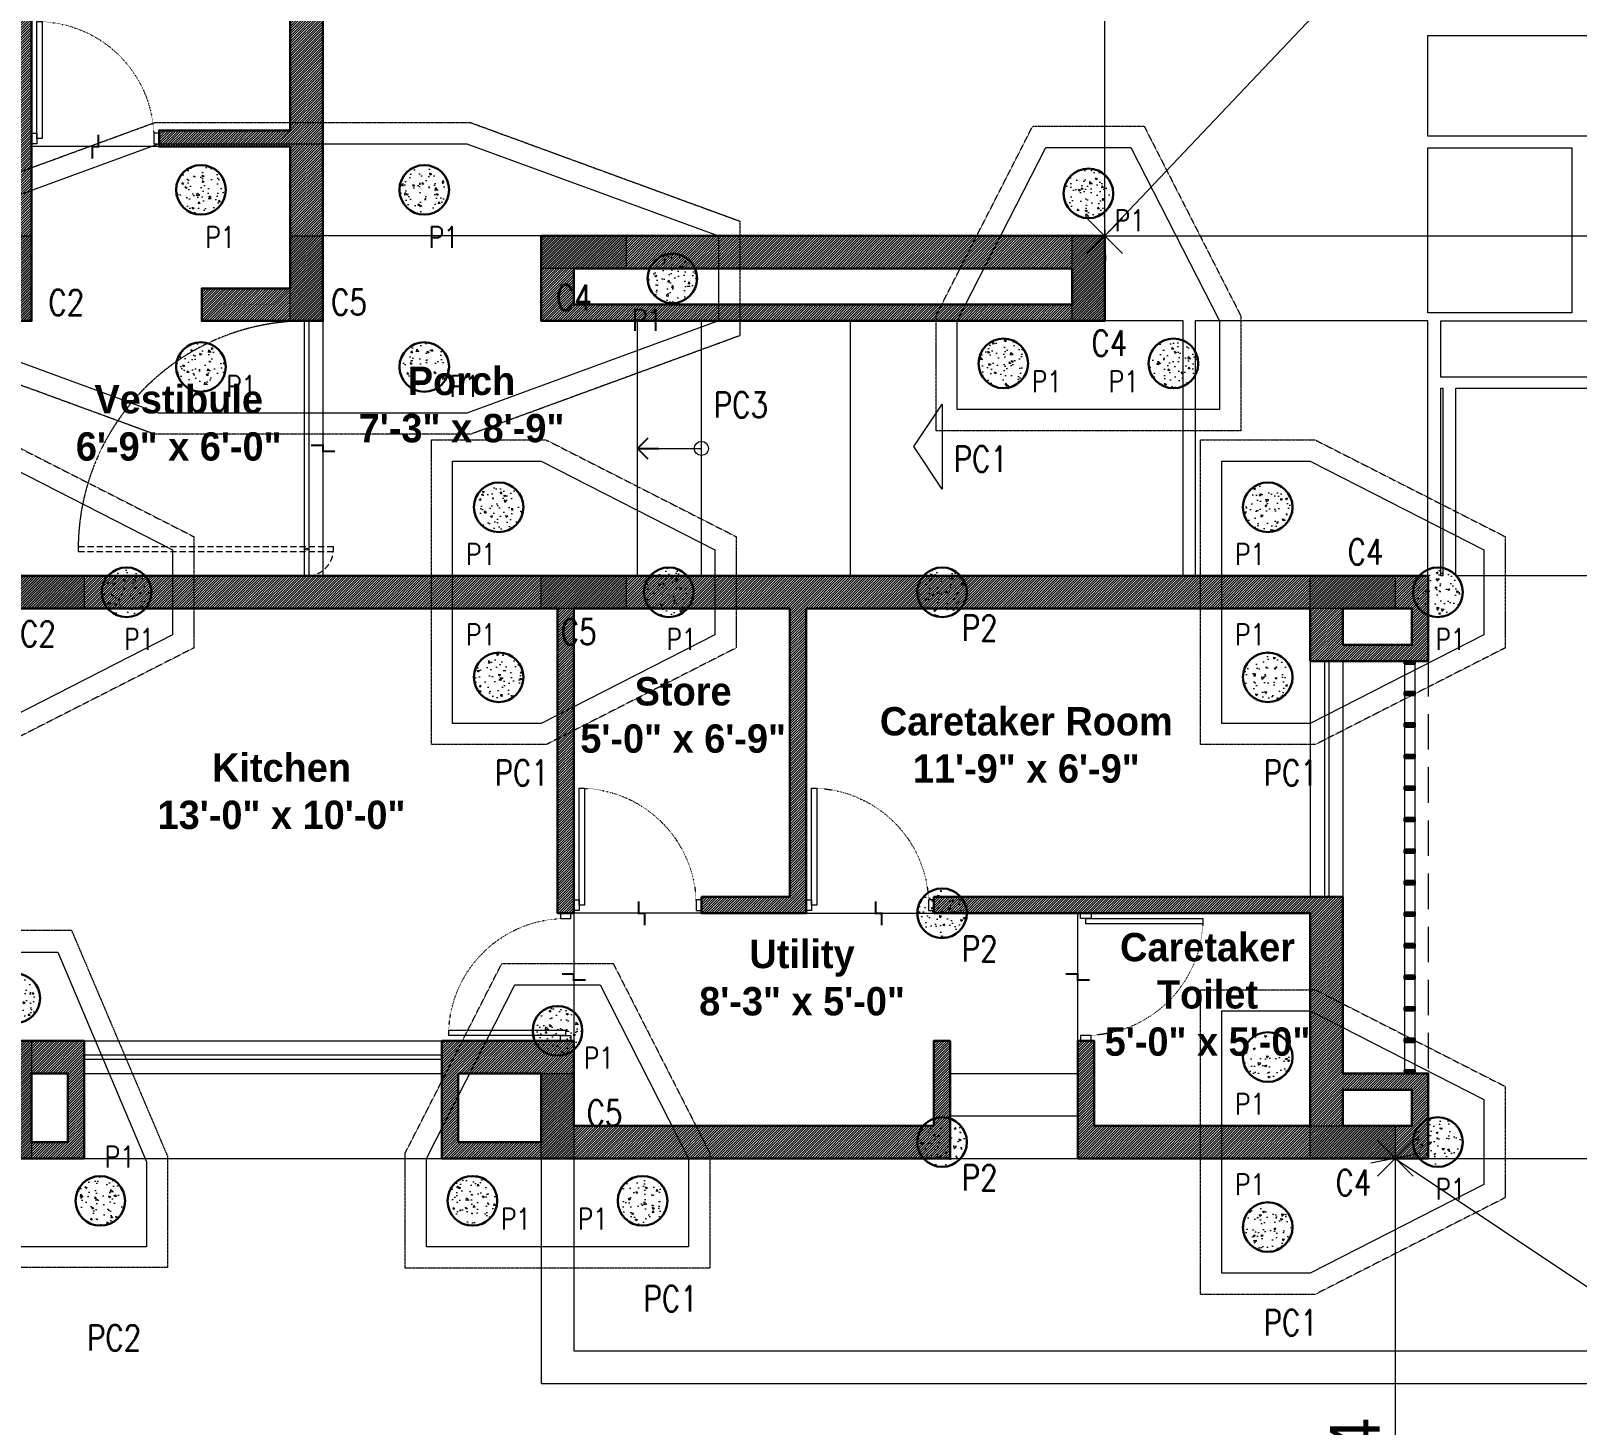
# Model space of a CAD drawing. Header units: metres. Extents: x 5205117 to 5948571, y 646915 to 1143748.
# Drawn here: x 5728638 to 5739545, y 991915 to 1001754 of the extents above; entities that cross this region are included whole.
import ezdxf

# ---------------------------------------------------------------- set-up
doc = ezdxf.new("R2010")
doc.units = ezdxf.units.M
doc.header["$MEASUREMENT"] = 0
doc.header["$PDMODE"] = 35
doc.header["$PDSIZE"] = 10
for name, pattern in [('DASHED', [0.75, 0.5, -0.25]), ('DOT', [0.25, 0, -0.25]), ('DOT2', [0.125, 0, -0.125]), ('HIDDEN', [0.375, 0.25, -0.125])]:
    doc.linetypes.add(name, pattern=pattern)
doc.layers.get('0').update_dxf_attribs({"color": 1, "linetype": 'DASHED', "lineweight": 30})
for name, color, linetype, lineweight in [('A -Text-1', 245, 'Continuous', 0), ('A-Door', 3, 'Continuous', 15), ('A-Dotted', 43, 'DASHED', 5), ('A-Elevation 1', 4, 'Continuous', 13), ('A-Elevation 2', 163, 'Continuous', 9), ('A-Floor drop', 7, 'Continuous', 5), ('A-Leaders', 175, 'Continuous', 5), ('A-R.C.C.', 190, 'Continuous', 30), ('A-Window', 3, 'Continuous', 15), ('DIM', 7, 'Continuous', 0), ('landscape lines', 7, 'Continuous', 0), ('road ht', 8, 'Continuous', 5), ('S - Footing', 65, 'Continuous', 9), ('S-C-0-UP TO F.F', 6, 'Continuous', 20), ('S-FOUND-EXCAVATION', 253, 'HIDDEN', 0), ('S-FOUND-FOOTING', 7, 'Continuous', 15), ('S-PILE', 96, 'Continuous', 30), ('S-TEXT COL.', 1, 'Continuous', 0), ('S-TEXT PILE', 7, 'Continuous', 0), ('WALL', 7, 'Continuous', 30), ('WALL HATCH', 252, 'Continuous', 0)]:
    doc.layers.add(name, color=color, linetype=linetype, lineweight=lineweight)
doc.layers.add('A-GF', color=8, linetype='Continuous', lineweight=0, transparency=0.5)
doc.styles.add('CENTURY GOTHIC', font='GOTHIC.TTF')
doc.styles.add('SETU 1', font='romans.shx', dxfattribs={"width": 0.8})
doc.styles.get("Standard").update_dxf_attribs({"font": 'GOTHIC.TTF'})
doc.dimstyles.get("Standard").update_dxf_attribs({"dimtxt": 2, "dimasz": 1, "dimexe": 0, "dimexo": 0, "dimgap": 0.1, "dimtad": 1, "dimdsep": 46, "dimtxsty": 'Standard', "dimblk": 'OBLIQUE', "dimcen": 0.1, "dimclrd": 256, "dimclre": 256, "dimclrt": 256, "dimadec": 0, "dimazin": 0, "dimtfac": 1, "dimtofl": 0, "dimtmove": 1, "dimatfit": 2, "dimldrblk": 'OPEN90', "dimfxl": 1, "dimtolj": 1, "dimtzin": 0, "dimlwd": -1, "dimlwe": -1, "dimarcsym": 0})

# ---------------------------------------------------------------- blocks, each defined once
blk = doc.blocks.new('_Oblique')
at = {"color": 0, "linetype": 'ByBlock', "lineweight": -2}
blk.add_line((-0.5, -0.5), (0.5, 0.5), dxfattribs=at)
blk = doc.blocks.new('_Open90')
at = {"color": 0, "linetype": 'ByBlock', "lineweight": -2}
for p, q in [((-0.5, 0.5), (0, 0)), ((0, 0), (-1, 0)), ((0, 0), (-0.5, -0.5))]:
    blk.add_line(p, q, dxfattribs=at)
blk = doc.blocks.new('d 1200')
at = {"layer": 'A-GF', "ltscale": 10}
for points in [[(-50, -5.820766091346741e-11), (-50, 1099.999999999942), (-100, 1099.999999999942), (-100, -5.820766091346741e-11)], [(-1200, -50), (-1200, 49.99999999994179), (-1150, 49.99999999994179), (-1150, -50)], [(0, -50), (0, 49.99999999994179), (-50, 49.99999999994179), (-50, -50)]]:
    blk.add_lwpolyline(points, close=True, dxfattribs=at)
at = {"layer": 'A-GF', "linetype": 'DOT', "ltscale": 2}
blk.add_arc((-50, -5.820766091346741e-11), 1100, 90, 180, dxfattribs=at)
blk = doc.blocks.new('main door')
at = {"layer": 'A-GF', "linetype": 'DASHED', "ltscale": 100}
blk.add_lwpolyline([(20, -1857.999999999767), (20, 218), (-20, 218), (-20, -1857.999999999767)], close=True, dxfattribs=at)
at = {"layer": 'A-GF', "ltscale": 100}
blk.add_lwpolyline([(-1857.999999999767, -20), (218, -20), (218, 20), (-1857.999999999767, 20)], close=True, dxfattribs=at)
blk.add_circle((0, 0), 9, dxfattribs=at)
at = {"layer": 'A-GF', "linetype": 'DASHED', "ltscale": 100}
blk.add_arc((0, 0), 218.5154456783318, 3.936166112277916, 86.06383388961461, dxfattribs=at)
at = {"layer": 'A-GF', "linetype": 'DASHED'}
blk.add_arc((0, 2.91038304567337e-11), 1858.107639508308, 180.6167230009314, 269.3832769974191, dxfattribs=at)
blk = doc.blocks.new('A$C583B0B11')
at = {"layer": 'A-Elevation 1', "ltscale": 5}
for p, q in [((-135, 0), (135, 0)), ((-135, -100), (135, -100))]:
    blk.add_line(p, q, dxfattribs=at)
at = {"layer": 'A-R.C.C.', "ltscale": 5, "flags": 128}
for points in [[(-135, 0), (-150, 0), (-150, -100), (-135, -100)], [(135, -100), (150, -100), (150, 0), (135, 0)]]:
    blk.add_lwpolyline(points, close=True, dxfattribs=at)
blk = doc.blocks.new('A$C41A408E0')
at = {"layer": 'A-R.C.C.', "ltscale": 5, "xscale": -1, "rotation": 90}
for p in [(12.50000000093132, -177.0000000001164), (12.50000000093132, -480.0000000001164), (12.50000000093132, -783.0000000001164), (12.50000000093132, -1086.000000000116), (12.50000000093132, -1389.000000000116), (12.50000000093132, -1692.000000000116), (12.50000000093132, -1995.000000000116), (12.50000000093132, -2298.000000000116), (12.50000000093132, -2601.000000000116), (12.50000000093132, -2904.000000000116), (12.50000000093132, -3207.000000000116), (12.50000000093132, -3510.000000000116), (12.50000000093132, -3813.000000000116)]:
    blk.add_blockref('A$C583B0B11', p, dxfattribs=at)
blk = doc.blocks.new('drop')
at = {"layer": 'A-Floor drop', "ltscale": 3, "const_width": 0.01875}
blk.add_lwpolyline([(-0.1124999999983629, 0.02812499999959073), (0, 0.02812499999959073), (0, -0.02812499999959073), (0.1125000000010914, -0.02812499999959073)], dxfattribs=at)
blk = doc.blocks.new('*D88')
at = {"layer": 'Defpoints', "color": 0, "ltscale": 5, "transparency": 16777216}
for p in [(5738262.87171417, 993797.2710788203), (5745291.798770871, 989093.0605647401), (5745291.798770871, 989093.0605647401)]:
    blk.add_point(p, dxfattribs=at)
at = {"layer": 'road ht', "color": 1, "ltscale": 5, "transparency": 16777216}
blk.add_line((5738262.87171417, 993797.2710788203), (5745291.798770871, 989093.0605647401), dxfattribs=at)
at = {"layer": 'road ht', "color": 1, "ltscale": 5, "transparency": 16777216, "xscale": 250, "yscale": 250, "zscale": 250}
for p, rotation in [((5738262.87171417, 993797.2710788203), 146.2070142480957), ((5745291.798770871, 989093.0605647401), 326.2070142480958)]:
    blk.add_blockref('_Oblique', p, dxfattribs=dict(at, rotation=rotation))
at = {"layer": 'road ht', "color": 1, "ltscale": 5, "transparency": 16777216, "insert": (5741935.185032036, 991681.02147771), "char_height": 350, "attachment_point": 5, "rotation": 326.20701424809573}
blk.add_mtext('\\A1;8458', dxfattribs=at)
blk = doc.blocks.new('*D107')
at = {"layer": 'Defpoints', "color": 0, "ltscale": 5, "transparency": 16777216}
for p in [(5738262.87171417, 993912.2710788202), (5745522.39486366, 993912.2710788202), (5745522.39486366, 993797.2710788202)]:
    blk.add_point(p, dxfattribs=at)
at = {"layer": 'road ht', "linetype": 'DOT2', "ltscale": 5, "transparency": 16777216}
for p, q in [((5738262.87171417, 993912.2710788202), (5738262.87171417, 993797.2710788202)), ((5745522.39486366, 993912.2710788202), (5745522.39486366, 993797.2710788202))]:
    blk.add_line(p, q, dxfattribs=at)
at = {"layer": 'road ht', "color": 1, "ltscale": 5, "transparency": 16777216}
blk.add_line((5738262.87171417, 993797.2710788202), (5745522.39486366, 993797.2710788202), dxfattribs=at)
at = {"layer": 'road ht', "color": 1, "ltscale": 5, "transparency": 16777216, "xscale": 250, "yscale": 250, "zscale": 250, "rotation": 180}
blk.add_blockref('_Oblique', (5738262.87171417, 993797.2710788202), dxfattribs=at)
at = {"layer": 'road ht', "color": 1, "ltscale": 5, "transparency": 16777216, "xscale": 250, "yscale": 250, "zscale": 250}
blk.add_blockref('_Oblique', (5745522.39486366, 993797.2710788202), dxfattribs=at)
at = {"layer": 'road ht', "color": 1, "ltscale": 5, "transparency": 16777216, "insert": (5741892.633288915, 994081.0746138304), "char_height": 350, "attachment_point": 5}
blk.add_mtext('\\A1;7260', dxfattribs=at)
blk = doc.blocks.new('*D106')
at = {"layer": 'Defpoints', "color": 0, "ltscale": 5, "transparency": 16777216}
for p in [(5737962.871714172, 993797.2710788207), (5737962.871714172, 989093.0605647408), (5738262.871714176, 989093.0605647408)]:
    blk.add_point(p, dxfattribs=at)
at = {"layer": 'road ht', "linetype": 'DOT2', "ltscale": 5, "transparency": 16777216}
for p, q in [((5737962.871714172, 993797.2710788207), (5738262.871714176, 993797.2710788207)), ((5737962.871714172, 989093.0605647408), (5738262.871714176, 989093.0605647408))]:
    blk.add_line(p, q, dxfattribs=at)
at = {"layer": 'road ht', "color": 1, "ltscale": 5, "transparency": 16777216}
blk.add_line((5738262.871714176, 993797.2710788207), (5738262.871714176, 989093.0605647408), dxfattribs=at)
at = {"layer": 'road ht', "color": 1, "ltscale": 5, "transparency": 16777216, "xscale": 250, "yscale": 250, "zscale": 250}
for p, rotation in [((5738262.871714176, 993797.2710788207), 90), ((5738262.871714176, 989093.0605647408), 270)]:
    blk.add_blockref('_Oblique', p, dxfattribs=dict(at, rotation=rotation))
at = {"layer": 'road ht', "color": 1, "ltscale": 5, "transparency": 16777216, "insert": (5737979.068179165, 991445.1658217789), "char_height": 350, "attachment_point": 5, "rotation": 90}
blk.add_mtext('\\A1;4704', dxfattribs=at)
blk = doc.blocks.new('*D105')
at = {"layer": 'Defpoints', "color": 0, "ltscale": 5, "transparency": 16777216}
for p in [(5736212.871714171, 1009893.280681591), (5736212.871714177, 1009893.280681591), (5736212.871714172, 1000307.271078821)]:
    blk.add_point(p, dxfattribs=at)
at = {"layer": 'road ht', "linetype": 'DOT2', "ltscale": 5, "transparency": 16777216}
for p, q in [((5736212.871714171, 1009893.280681591), (5736212.871714177, 1009893.280681591)), ((5736212.871714172, 1000307.271078821), (5736212.871714177, 1000307.271078821))]:
    blk.add_line(p, q, dxfattribs=at)
at = {"layer": 'road ht', "color": 1, "ltscale": 5, "transparency": 16777216}
blk.add_line((5736212.871714177, 1000307.271078821), (5736212.871714177, 1009893.280681591), dxfattribs=at)
at = {"layer": 'road ht', "color": 1, "ltscale": 5, "transparency": 16777216, "xscale": 250, "yscale": 250, "zscale": 250}
for p, rotation in [((5736212.871714177, 1009893.280681591), 90), ((5736212.871714177, 1000307.271078821), 270)]:
    blk.add_blockref('_Oblique', p, dxfattribs=dict(at, rotation=rotation))
at = {"layer": 'road ht', "color": 1, "ltscale": 5, "transparency": 16777216, "insert": (5735929.068179161, 1002974.644628936), "char_height": 350, "attachment_point": 5, "rotation": 90}
blk.add_mtext('\\A1;9586', dxfattribs=at)
blk = doc.blocks.new('*D104')
at = {"layer": 'Defpoints', "color": 0, "ltscale": 5, "transparency": 16777216}
for p in [(5745522.472272148, 1000307.27107882), (5736212.87171417, 1000007.27107882), (5745522.472272148, 1000007.27107882)]:
    blk.add_point(p, dxfattribs=at)
at = {"layer": 'road ht', "linetype": 'DOT2', "ltscale": 5, "transparency": 16777216}
for p, q in [((5736212.87171417, 1000007.27107882), (5736212.87171417, 1000307.27107882)), ((5745522.472272148, 1000007.27107882), (5745522.472272148, 1000307.27107882))]:
    blk.add_line(p, q, dxfattribs=at)
at = {"layer": 'road ht', "color": 1, "ltscale": 5, "transparency": 16777216}
blk.add_line((5736212.87171417, 1000307.27107882), (5745522.472272148, 1000307.27107882), dxfattribs=at)
at = {"layer": 'road ht', "color": 1, "ltscale": 5, "transparency": 16777216, "xscale": 250, "yscale": 250, "zscale": 250, "rotation": 180}
blk.add_blockref('_Oblique', (5736212.87171417, 1000307.27107882), dxfattribs=at)
at = {"layer": 'road ht', "color": 1, "ltscale": 5, "transparency": 16777216, "xscale": 250, "yscale": 250, "zscale": 250}
blk.add_blockref('_Oblique', (5745522.472272148, 1000307.27107882), dxfattribs=at)
at = {"layer": 'road ht', "color": 1, "ltscale": 5, "transparency": 16777216, "insert": (5740867.671993159, 1000591.07461383), "char_height": 350, "attachment_point": 5}
blk.add_mtext('\\A1;9310', dxfattribs=at)
blk = doc.blocks.new('*D89')
at = {"layer": 'Defpoints', "color": 0, "ltscale": 5, "transparency": 16777216}
for p in [(5745292.489046395, 1009892.949343469), (5736212.871714171, 1000307.271078823), (5736212.871714171, 1000307.271078823)]:
    blk.add_point(p, dxfattribs=at)
at = {"layer": 'road ht', "color": 1, "ltscale": 5, "transparency": 16777216}
blk.add_line((5745292.489046395, 1009892.949343468), (5736212.871714171, 1000307.271078823), dxfattribs=at)
at = {"layer": 'road ht', "linetype": 'DOT2', "ltscale": 5, "transparency": 16777216}
for p, q in [((5745292.489046395, 1009892.949343469), (5745292.489046395, 1009892.949343468)), ((5736212.871714171, 1000307.271078823), (5736212.871714171, 1000307.271078823))]:
    blk.add_line(p, q, dxfattribs=at)
at = {"layer": 'road ht', "color": 1, "ltscale": 5, "transparency": 16777216, "xscale": 250, "yscale": 250, "zscale": 250}
for p, rotation in [((5745292.489046395, 1009892.949343468), 46.55304554264359), ((5736212.871714171, 1000307.271078823), 226.5530455426436)]:
    blk.add_blockref('_Oblique', p, dxfattribs=dict(at, rotation=rotation))
at = {"layer": 'road ht', "color": 1, "ltscale": 5, "transparency": 16777216, "insert": (5741269.829319028, 1006058.77838868), "char_height": 350, "attachment_point": 5, "rotation": 46.5530455426436}
blk.add_mtext('\\A1;13203', dxfattribs=at)
blk = doc.blocks.new('P2')
at = {"layer": 'S-PILE', "lineweight": 0}
h = blk.add_hatch(dxfattribs=at)
h.set_pattern_fill('AR-CONC', color=256, scale=20)
h.set_pattern_definition([(49.99999999999999, (0, 0), (143.4520365201507, -12.55042699651902), [15, -165]), (355, (0, 0), (-27.7502667226, 150.4384267400024), [12, -132]), (100.45144446, (11.9543362, -1.0458688), (115.7017693454224, 137.8879981937259), [12.7480384, -140.2284224]), (46.18420000000001, (0, 40), (213.4482661343145, -33.10385615861531), [22.5, -247.5]), (96.63563549, (17.787349, 37.2413386), (186.9323891348457, 194.8237201549101), [19.1220684, -210.342752]), (351.1841639899999, (0, 40), (186.9323890109546, 194.823720053998), [18, -198.0000002]), (21, (20, 30), (119.3814104236923, -80.52377813306776), [15, -165]), (326.0000000000001, (20, 30), (48.66306638431634, 145.0300090093706), [12, -132]), (71.45144474, (29.9484508, 23.2896852), (168.0444753459942, 64.50623056127077), [12.748038, -140.2284224]), (37.50000000000001, (0, 0), (2.431971063458134, 66.5787707662623), [0, -130.4, 0, -134, 0, -132.5]), (7.499999999999999, (0, 0), (52.61390748842972, 78.88234237647205), [0, -76.39999999999999, 0, -127.4, 0, -50.5]), (327.5, (-44.6, 0), (106.7644872344818, -4.510974346875951), [0, -50, 0, -156, 0, -207]), (317.5, (-64.6, 0), (116.6372338684772, 20.02099646646354), [0, -65, 0, -103.6, 0, -147])])
edge = h.paths.add_edge_path()
edge.add_arc((0, 0), 175, 0, 360)
at = {"layer": 'S-PILE'}
blk.add_circle((0, 0), 175, dxfattribs=at)
blk = doc.blocks.new('fghfgfcc')
at = {"layer": 'S-C-0-UP TO F.F'}
h = blk.add_hatch(color=5, dxfattribs=at)
h.dxf.hatch_style = 1
h.paths.add_polyline_path([(5161176.780204715, 951564.922685061), (5160946.780204715, 951564.922685061), (5160946.780204715, 950964.9226812463), (5161176.780204715, 950964.9226812463)])
h = blk.add_hatch(color=5, dxfattribs=at)
h.dxf.hatch_style = 1
h.paths.add_polyline_path([(5163231.780204715, 951564.9226888757), (5163001.780204715, 951564.9226888757), (5163001.780204715, 950964.922685061), (5163231.780204715, 950964.922685061)])
h = blk.add_hatch(color=5, dxfattribs=at)
h.dxf.hatch_style = 1
h.paths.add_polyline_path([(5164771.78019367, 951564.9226893568), (5164771.78019367, 951334.9226893568), (5165371.78019367, 951334.9226893568), (5165371.78019367, 951564.9226893568)])
h = blk.add_hatch(color=5, dxfattribs=at)
h.dxf.hatch_style = 1
h.paths.add_polyline_path([(5168746.780204715, 951564.922685061), (5168516.780204715, 951564.922685061), (5168516.780204715, 950964.9226812463), (5168746.780204715, 950964.9226812463)])
h = blk.add_hatch(color=5, dxfattribs=at)
h.dxf.hatch_style = 1
h.paths.add_polyline_path([(5160946.780204715, 949164.9226888757), (5160946.780204715, 948934.9226888757), (5161546.780204715, 948934.9226888757), (5161546.780204715, 949164.9226888757)])
h = blk.add_hatch(color=5, dxfattribs=at)
h.dxf.hatch_style = 1
h.paths.add_polyline_path([(5164771.78019367, 949164.8855570937), (5164771.78019367, 948934.8855570937), (5165371.780208929, 948934.8855570937), (5165371.780208929, 949164.8855570937)])
h = blk.add_hatch(color=5, dxfattribs=at)
h.dxf.hatch_style = 1
h.paths.add_polyline_path([(5170196.780204715, 949164.9226888757), (5170196.780204715, 948934.9226888757), (5170796.780204715, 948934.9226888757), (5170796.780204715, 949164.9226888757)])
h = blk.add_hatch(color=5, dxfattribs=at)
h.dxf.hatch_style = 1
h.paths.add_polyline_path([(5161176.780204715, 945884.9226888757), (5160946.780204715, 945884.9226888757), (5160946.780204715, 945054.9226888757), (5161176.780204715, 945054.9226888757)])
h = blk.add_hatch(color=5, dxfattribs=at)
h.dxf.hatch_style = 1
h.paths.add_polyline_path([(5165001.780189456, 945654.9226888757), (5164771.780189456, 945654.9226888757), (5164771.780189456, 945054.922685061), (5165001.780189456, 945054.922685061)])
h = blk.add_hatch(color=5, dxfattribs=at)
h.dxf.hatch_style = 1
h.paths.add_polyline_path([(5170196.780189456, 945284.9226888757), (5170196.780189456, 945054.9226888757), (5170796.780204715, 945054.9226888757), (5170796.780204715, 945284.9226888757)])
at = {"layer": 'S-C-0-UP TO F.F', "color": 5}
for points in [[(5160946.780204715, 951564.922685061), (5161176.780204715, 951564.922685061), (5161176.780204715, 950964.9226812463), (5160946.780204715, 950964.9226812463)], [(5163001.780204715, 951564.9226888757), (5163231.780204715, 951564.9226888757), (5163231.780204715, 950964.922685061), (5163001.780204715, 950964.922685061)], [(5164771.78019367, 951334.9226893568), (5164771.78019367, 951564.9226893568), (5165371.78019367, 951564.9226893568), (5165371.78019367, 951334.9226893568)], [(5168516.780204715, 951564.922685061), (5168746.780204715, 951564.922685061), (5168746.780204715, 950964.9226812463), (5168516.780204715, 950964.9226812463)], [(5160946.780204715, 948934.9226888757), (5160946.780204715, 949164.9226888757), (5161546.780204715, 949164.9226888757), (5161546.780204715, 948934.9226888757)], [(5164771.78019367, 948934.8855570937), (5164771.78019367, 949164.8855570937), (5165371.780208929, 949164.8855570937), (5165371.780208929, 948934.8855570937)], [(5170196.780204715, 948934.9226888757), (5170196.780204715, 949164.9226888757), (5170796.780204715, 949164.9226888757), (5170796.780204715, 948934.9226888757)], [(5160946.780204715, 945884.9226888757), (5161176.780204715, 945884.9226888757), (5161176.780204715, 945054.9226888757), (5160946.780204715, 945054.9226888757)], [(5164771.780189456, 945654.9226888757), (5165001.780189456, 945654.9226888757), (5165001.780189456, 945054.922685061), (5164771.780189456, 945054.922685061)], [(5170196.780189456, 945054.9226888757), (5170196.780189456, 945284.9226888757), (5170796.780204715, 945284.9226888757), (5170796.780204715, 945054.9226888757)]]:
    blk.add_lwpolyline(points, close=True, dxfattribs=at)
at = {"layer": 'S-FOUND-EXCAVATION'}
for points in [[(5160146.780208929, 950860.111039744), (5160146.780208929, 951669.734335238), (5162045.179171685, 952364.9226933188), (5164273.381235126, 952364.9226933188), (5166171.780197883, 951669.734335238), (5166171.780197883, 950860.111039744), (5164273.381234979, 950164.9226856894), (5162045.179171832, 950164.9226856894)], [(5167556.780229056, 950189.9226323228), (5167556.780229056, 951000.3328778157), (5168239.075118197, 952339.9226323228), (5169024.485311485, 952339.9226323228), (5169706.780229056, 951000.3328792194), (5169706.780229056, 950189.9226323228)], [(5160171.780130116, 950124.9226762081), (5160982.190375609, 950124.9226762081), (5162321.780130116, 949442.6277870669), (5162321.780130116, 948657.2175937789), (5160982.190377012, 947974.9226762082), (5160171.780130116, 947974.9226762082)], [(5163996.7801267, 950124.885544426), (5164807.190372193, 950124.885544426), (5166146.7801267, 949442.5906552848), (5166146.7801267, 948657.1804619968), (5164807.190373597, 947974.8855444262), (5163996.7801267, 947974.8855444262)], [(5169421.780130116, 950124.9226762081), (5170232.190375609, 950124.9226762081), (5171571.780130116, 949442.6277870669), (5171571.780130116, 948657.2175937789), (5170232.190377012, 947974.9226762082), (5169421.780130116, 947974.9226762082)], [(5161458.215393754, 946664.5649908431), (5162136.780217983, 945067.0324045423), (5162136.780217983, 944284.4285642718), (5159986.780217983, 944284.4285642718), (5159986.780217983, 945067.0324032278), (5160665.345013844, 946664.5649908431)], [(5163811.780213797, 944279.9226361375), (5163811.780213797, 945090.3328816304), (5164494.075102938, 946429.9226361375), (5165279.485296226, 946429.9226361375), (5165961.780213797, 945090.3328830341), (5165961.780213797, 944279.9226361375)], [(5169421.780122487, 946244.9226762081), (5170232.19036798, 946244.9226762081), (5171571.780122487, 945562.6277870669), (5171571.780122487, 944777.2175937789), (5170232.190369383, 944094.9226762082), (5169421.780122487, 944094.9226762082)]]:
    blk.add_lwpolyline(points, close=True, dxfattribs=at)
at = {"layer": 'S-FOUND-FOOTING', "color": 3}
blk.add_lwpolyline([(5160296.780208929, 950964.9226856894), (5160296.780208929, 951564.9226895041), (5162071.780205247, 952214.9226933188), (5164246.780201565, 952214.9226933188), (5166021.780197883, 951564.9226895041), (5166021.780197883, 950964.9226856894), (5164246.780201565, 950314.9226856894), (5162071.780205247, 950314.9226856894), (5160296.780208929, 950964.9226856894)], dxfattribs=at)
at = {"layer": 'S-FOUND-FOOTING', "color": 1}
for points in [[(5167706.780229056, 950339.9226323228), (5167706.780229056, 950964.9226806179), (5168331.78021576, 952189.9226323228), (5168931.78021576, 952189.9226323228), (5169556.780229056, 950964.9226806179), (5169556.780229056, 950339.9226323228), (5167706.780229056, 950339.9226323228)], [(5160321.780130116, 949974.9226762081), (5160946.780178411, 949974.9226762081), (5162171.780130116, 949349.9226895041), (5162171.780130116, 948749.9226895041), (5160946.780178411, 948124.9226762082), (5160321.780130116, 948124.9226762082), (5160321.780130116, 949974.9226762081)], [(5164146.7801267, 949974.885544426), (5164771.780174995, 949974.885544426), (5165996.7801267, 949349.8855577221), (5165996.7801267, 948749.8855577221), (5164771.780174995, 948124.8855444262), (5164146.7801267, 948124.8855444262), (5164146.7801267, 949974.885544426)], [(5169571.780130116, 949974.9226762081), (5170196.780178411, 949974.9226762081), (5171421.780130116, 949349.9226895041), (5171421.780130116, 948749.9226895041), (5170196.780178411, 948124.9226762082), (5169571.780130116, 948124.9226762082), (5169571.780130116, 949974.9226762081)], [(5163961.780213797, 944429.9226361375), (5163961.780213797, 945054.9226844326), (5164586.780200501, 946279.9226361375), (5165186.780200501, 946279.9226361375), (5165811.780213797, 945054.9226844326), (5165811.780213797, 944429.9226361375), (5163961.780213797, 944429.9226361375)], [(5169571.780122487, 946094.9226762081), (5170196.780170782, 946094.9226762081), (5171421.780122487, 945469.9226895041), (5171421.780122487, 944869.9226895041), (5170196.780170782, 944244.9226762082), (5169571.780122487, 944244.9226762082), (5169571.780122487, 946094.9226762081)]]:
    blk.add_lwpolyline(points, dxfattribs=at)
at = {"layer": 'S-FOUND-FOOTING', "color": 202}
blk.add_lwpolyline([(5161361.780204712, 946509.9226888757), (5161986.780218009, 945029.7863105995), (5161986.780218009, 944429.7862623044), (5160136.780218009, 944429.7862623044), (5160136.780218009, 945029.7863105995), (5160761.780204713, 946509.9226888757), (5161361.780204712, 946509.9226888757)], dxfattribs=at)
at = {"layer": 'S-PILE', "xscale": -1}
for p in [(5162371.780205247, 951889.9226933188), (5163946.780201565, 951889.9226933188), (5168631.78021576, 951864.9226806179), (5168031.780220907, 950665.059058894), (5169231.780220907, 950665.0590588945), (5162371.780205247, 950639.9226856894), (5163946.780201565, 950639.9226856894), (5161061.780204713, 946184.9226888757), (5164886.780200501, 945954.9226844326), (5161661.78020986, 944754.9226888762), (5164286.780205648, 944755.0590627088), (5165486.780205648, 944755.0590627092)]:
    blk.add_blockref('P2', p, dxfattribs=at)
at = {"layer": 'S-PILE'}
blk.add_blockref('P2', (5165696.780197883, 951264.9226875968), dxfattribs=at)
at = {"layer": 'S-PILE', "xscale": -1, "rotation": 270}
for p in [(5164471.916553272, 949649.8855525752), (5169896.916556687, 949649.9226843573), (5161846.780178411, 949049.9226895041), (5165671.780174995, 949049.8855577221), (5167599.280189456, 949049.9226907071), (5171096.780178411, 949049.9226895041), (5164471.916553272, 948449.8855525752), (5169896.916556688, 948449.9226843573), (5167599.280189456, 946784.9226907071), (5169896.916549058, 945769.9226843573), (5167599.280189456, 945169.9226907071), (5171096.780170782, 945169.9226895041), (5169896.916549059, 944569.9226843573)]:
    blk.add_blockref('P2', p, dxfattribs=at)
at = {"layer": 'S-TEXT COL.', "color": 1, "true_color": 0xe61414, "style": 'SETU 1', "width": 0.8}
for s, p in [('C2', (5161294.950778943, 951004.7996344233)), ('C5', (5163288.88206506, 951007.174371402)), ('C4', (5164875.930945776, 951040.0857326409)), ('C4', (5168653.313288663, 950717.7658085155)), ('C4', (5170459.947971683, 949245.586511534)), ('C2', (5161094.989185788, 948666.3181704101)), ('C5', (5164909.106905524, 948680.7621834106)), ('C5', (5165092.0202388, 945284.9226905599)), ('C4', (5170374.967005702, 944792.8824294588))]:
    blk.add_text(s, height=180, dxfattribs=at).set_placement(p)
at = {"layer": 'S-TEXT COL.', "color": 7, "style": 'SETU 1', "width": 0.8}
for s, p in [('PC3', (5165989.146279796, 950282.6326758985)), ('PC1', (5167680.945081824, 949900.7915244516)), ('PC1', (5164442.420345428, 947685.754436555)), ('PC1', (5169867.420348844, 947685.791568337)), ('PC1', (5165493.333927834, 943974.7771555985)), ('PC1', (5169867.420341214, 943805.791568337)), ('PC2', (5161567.553672139, 943698.4916520726))]:
    blk.add_text(s, height=180, dxfattribs=at).set_placement(p)
at = {"layer": 'S-TEXT PILE', "style": 'SETU 1', "width": 0.8}
for s, height, p in [('P1', 150, (5168817.447439828, 951598.9880645159)), ('P1', 150, (5162402.550263798, 951480.85439443)), ('P1', 150, (5163977.550260115, 951480.85439443)), ('P1', 150, (5165412.401986075, 950895.7456450379)), ('P1', 150, (5168232.866880679, 950463.0861604924)), ('P1', 150, (5168774.849632058, 950463.0861604924)), ('P1', 150, (5162550.019670034, 950430.4012900325)), ('P1', 150, (5164125.019666351, 950430.4012900325)), ('P1', 150, (5164241.236445073, 949243.3905026839)), ('P1', 150, (5169666.236448488, 949243.427634466)), ('P2', 180, (5167738.167492942, 948708.4049040586)), ('P1', 150, (5161830.33029061, 948643.4276396128)), ('P1', 150, (5164241.236445073, 948676.3805861684)), ('P1', 150, (5165655.330287194, 948643.3905078308)), ('P1', 150, (5169666.236448488, 948676.4177179504)), ('P1', 150, (5171080.33029061, 948643.4276396128)), ('P2', 180, (5167738.167492942, 946443.4049040586)), ('P1', 150, (5165072.447424569, 945688.9880683306)), ('P1', 150, (5169666.236440859, 945363.427634466)), ('P1', 150, (5161692.55026841, 944990.6171120441)), ('P2', 180, (5167738.167492942, 944828.4049040586)), ('P1', 150, (5169666.236440859, 944796.4177179504)), ('P1', 150, (5171080.330282981, 944763.4276396128)), ('P1', 150, (5164487.86686542, 944553.0861643071)), ('P1', 150, (5165029.8496168, 944553.0861643071))]:
    blk.add_text(s, height=height, dxfattribs=at).set_placement(p)

msp = doc.modelspace()

# ---------------------------------------------------------------- hatches: boundary and pattern name
at = {"layer": 'WALL HATCH', "ltscale": 10}
h = msp.add_hatch(dxfattribs=at)
h.set_pattern_fill('ANSI31', color=256, scale=100, angle=180)
h.set_pattern_definition([(225, (3262920.350245532, -183724.4198216246), (8.83883476483184, -8.838834764831851), [])])
h.paths.add_polyline_path([(5715867.87171417, 997907.2710788202), (5715867.87171417, 998142.2710788798), (5715382.87171417, 998142.2710788798), (5715382.87171417, 997907.2710788202)], flags=16)
h.paths.add_polyline_path([(5715867.87171417, 1001737.27107882), (5715867.87171417, 1001502.27107882), (5715382.87171417, 1001502.27107882), (5715382.87171417, 1001737.27107882)], flags=16)
h.paths.add_polyline_path([(5715982.87171417, 997677.2710788202), (5715982.87171417, 998257.2710788202), (5715382.87171417, 998257.2710788202), (5715382.87171417, 999707.2710788202), (5718567.87171417, 999707.2710788202), (5718567.87171417, 997907.2710788202), (5716882.87171417, 997907.2710788202), (5716882.87171417, 997677.2710788202), (5718682.87171417, 997677.2710788202), (5718682.87171417, 1001967.27107882), (5716882.87171417, 1001967.27107882), (5716882.87171417, 1001737.27107882), (5718567.87171417, 1001737.27107882), (5718567.87171417, 999937.2710788202), (5715382.87171417, 999937.2710788202), (5715382.87171417, 1001387.27107888), (5715982.87171417, 1001387.27107888), (5715982.87171417, 1001967.27107882), (5715152.87171417, 1001967.27107882), (5715152.87171417, 997677.2710788202)])
h.paths.add_polyline_path([(5730467.87171417, 1003107.27107882), (5729542.87171417, 1003107.27107882), (5729542.87171417, 1002877.27107882), (5730467.87171417, 1002877.27107882), (5730467.87171417, 1001052.27107882), (5729542.87171417, 1001052.27107882), (5729542.87171417, 1000937.27107882), (5730467.87171417, 1000937.27107882), (5730467.87171417, 999937.2710788202), (5729842.87171417, 999937.2710788202), (5729842.87171417, 999707.2710788202), (5730697.87171417, 999707.2710788202), (5730697.87171417, 1004322.27107888), (5730467.87171417, 1004322.27107888)], flags=17)
h.paths.add_polyline_path([(5737892.87171417, 997422.0372586203), (5737892.87171417, 997677.2710788202), (5738378.87171417, 997677.2710788202), (5738378.87171417, 997422.0372586203)], flags=16)
h.paths.add_polyline_path([(5730467.87171417, 1005247.27107882), (5730467.87171417, 1005617.27107882), (5728642.87171417, 1005617.27107882), (5728642.87171417, 999707.2710788202), (5728412.87171417, 999707.2710788202), (5728412.87171417, 1005847.27107882), (5730697.87171417, 1005847.27107882), (5730697.87171417, 1005247.27107882)])
h.paths.add_polyline_path([(5733367.87171417, 995642.2710788798), (5733992.87171417, 995642.2710788798), (5733992.87171417, 997677.2710788202), (5732467.87171417, 997677.2710788202), (5732467.87171417, 995527.2710788202), (5732352.871713693, 995527.2710788202), (5732352.871713693, 997677.2710788202), (5728412.87171417, 997677.2710788202), (5728412.87171417, 997907.2710788202), (5738493.87171417, 997907.2710788202), (5738493.87171417, 997307.0372586203), (5737662.87171417, 997307.0372586203), (5737662.87171417, 997677.2710788202), (5734107.87171417, 997677.2710788202), (5734107.87171417, 995527.2710788202), (5733367.87171417, 995527.2710788202)])
h.paths.add_polyline_path([(5737892.87171417, 995642.0218271565), (5737892.87171417, 994396.9842350435), (5738493.87171417, 994396.8861688328), (5738493.87171417, 993797.2710788202), (5736022.87171417, 993797.2710788202), (5736022.87171417, 994627.2710788202), (5736137.87171417, 994627.2710788202), (5736137.87171417, 994027.2710788202), (5737662.87171417, 994027.0218271565), (5737662.87171417, 995527.0218271565), (5735007.87171417, 995527.2710788202), (5735007.87171417, 995642.2710788798), (5737892.87171417, 995642.0775145841)])
h.paths.add_polyline_path([(5737892.87171417, 994027.2710788202), (5738378.87171417, 994027.2710788202), (5738378.87171417, 994281.8861687732), (5737892.87171417, 994281.8861687732)], flags=16)
h.paths.add_polyline_path([(5732237.87171417, 1000307.27107882), (5736212.87171417, 1000307.27107882), (5736212.87171417, 999707.2710788202), (5732237.87171417, 999707.2710788202)])
h.paths.add_polyline_path([(5732467.871719415, 1000077.27107888), (5735982.87171417, 1000077.27107888), (5735982.87171417, 999822.2710788798), (5732467.87171417, 999822.2710788798)], flags=16)
h.paths.add_polyline_path([(5735122.87171417, 994627.2710788202), (5735122.87171417, 993797.2710788202), (5731537.87171417, 993797.2710788202), (5731537.87171417, 994627.2710788202), (5732467.87171417, 994627.2710788202), (5732467.87171417, 994027.2710788202), (5735007.87171417, 994027.2710788202), (5735007.87171417, 994627.2710788202)])
h.paths.add_polyline_path([(5732237.87171417, 993912.2710788202), (5731652.87171417, 993912.2710788202), (5731652.87171417, 994397.2710788202), (5732237.87171417, 994397.2710788202)], flags=16)
h.paths.add_polyline_path([(5728412.87171417, 994627.2710788202), (5729012.87171417, 994627.2710788202), (5729012.87171417, 993797.2710788202), (5728412.87171417, 993797.2710788202)])
h.paths.add_polyline_path([(5728897.87171417, 993912.2710788202), (5728642.87171417, 993912.2710788202), (5728642.87171417, 994397.2710788202), (5728897.87171417, 994397.2710788202)], flags=16)
h.paths.add_polyline_path([(5715752.87171417, 1005362.27107882), (5715752.87171417, 1005617.27107882), (5714667.87171417, 1005617.27107882), (5714667.87171417, 1005362.27107882)], flags=16)
h.paths.add_polyline_path([(5719582.871713693, 999707.2710788202), (5720487.87171417, 999707.2710788202), (5720487.87171417, 1005847.27107882), (5714552.87171417, 1005847.27107882), (5714552.87171417, 1005247.27107882), (5715982.87171417, 1005247.27107882), (5715982.87171417, 1005617.27107882), (5720257.87171417, 1005617.27107882), (5720257.87171417, 1001967.27107882), (5719582.871713693, 1001967.27107882), (5719582.871713693, 1001737.27107882), (5720257.87171417, 1001737.27107882), (5720257.87171417, 999937.2710788202), (5719582.871713693, 999937.2710788202)])
h.paths.add_polyline_path([(5715752.87171417, 994282.2710788202), (5715752.87171417, 994027.2710788202), (5714667.87171417, 994027.2710788202), (5714667.87171417, 994282.2710788202)], flags=16)
h.paths.add_polyline_path([(5719582.871713693, 997907.2710788202), (5720487.87171417, 997907.2710788202), (5720487.87171417, 993797.2710788202), (5714552.87171417, 993797.2710788202), (5714552.87171417, 994397.2710788202), (5715982.87171417, 994397.2710788202), (5715982.87171417, 994027.2710788202), (5720257.87171417, 994027.2710788202), (5720257.87171417, 997677.2710788202), (5719582.871713693, 997677.2710788202)])

# ---------------------------------------------------------------- linework, layer by layer
at = {"layer": 'A-Dotted', "ltscale": 500}
for p, q in [((5732237.87171417, 1000307.27107882), (5730697.87171417, 1000307.27107882)), ((5732917.87171417, 997907.2710788202), (5732917.87171417, 999707.2710788202)), ((5738493.87171417, 997307.0372586203), (5738493.87171417, 994396.8861688328)), ((5729012.87171417, 993797.2710788202), (5731537.87171417, 993797.2710788202))]:
    msp.add_line(p, q, dxfattribs=at)
at = {"layer": 'A-Elevation 1', "ltscale": 800}
for p, q in [((5729012.87171417, 994627.2710788202), (5731537.87171417, 994627.2710788202)), ((5729012.87171417, 994397.2710788202), (5731537.87171417, 994397.2710788202))]:
    msp.add_line(p, q, dxfattribs=at)
at = {"layer": 'A-Elevation 2', "ltscale": 5}
for p, q in [((5732237.87171417, 1000307.27107882), (5730697.87171417, 1000307.27107882)), ((5732917.87171417, 997907.2710788202), (5732917.87171417, 999707.2710788202)), ((5733367.87171417, 997907.2710788202), (5733367.87171417, 999707.2710788202)), ((5737662.87171417, 997307.0372586203), (5737662.87171417, 995642.0372585607)), ((5737892.87171417, 997307.0372586203), (5737892.87171417, 995642.0372585607)), ((5735122.87171417, 994397.2710788202), (5736022.87171417, 994397.2710788202)), ((5735122.87171417, 994097.2710788202), (5736022.87171417, 994097.2710788202)), ((5729012.87171417, 993797.2710788202), (5731537.87171417, 993797.2710788202)), ((5735122.87171417, 993797.2710788202), (5736022.87171417, 993797.2710788202))]:
    msp.add_line(p, q, dxfattribs=at)
at = {"layer": 'A-Floor drop', "ltscale": 5}
for p, q in [((5729542.87171417, 1000937.27107882), (5728642.87171417, 1000937.27107882)), ((5730697.87171417, 999707.2710788202), (5730697.87171417, 997907.2110007954)), ((5733367.87171417, 995527.2710788202), (5732467.87171417, 995527.2710788202)), ((5732467.87171417, 995527.2710788202), (5732467.87171417, 994627.2710788202))]:
    msp.add_line(p, q, dxfattribs=at)
at = {"layer": 'A-Floor drop', "ltscale": 5, "flags": 128}
for points in [[(5734107.87171417, 995527.2710788202), (5735007.87171417, 995527.2710788202)], [(5736022.87171417, 994627.2710788202), (5736022.87171417, 995527.1649942946)]]:
    msp.add_lwpolyline(points, dxfattribs=at)
at = {"layer": 'A-Leaders', "ltscale": 5}
msp.add_circle((5733367.87171417, 998807.2710788202), 50, dxfattribs=at)
at = {"layer": 'A-Window', "ltscale": 5}
for p, q in [((5737762.87171417, 997307.0372586203), (5737762.87171417, 995642.0372585607)), ((5737792.87171417, 997307.0372586203), (5737792.87171417, 995642.0372585607)), ((5729012.87171417, 994527.2710788202), (5731537.87171417, 994527.2710788202)), ((5729012.87171417, 994497.2710788202), (5731537.87171417, 994497.2710788202))]:
    msp.add_line(p, q, dxfattribs=at)
at = {"layer": 'DIM', "ltscale": 0.01}
for p, q in [((5732237.87171417, 993797.2710788201), (5732237.87171417, 992208.3098164748)), ((5732467.871715124, 993797.2710788201), (5732467.871715124, 992438.3098163556)), ((5732467.871715124, 992438.3098163556), (5745291.798770871, 992438.3098163557)), ((5732237.87171417, 992208.3098164748), (5745291.798770871, 992208.3098164748))]:
    msp.add_line(p, q, dxfattribs=at)
at = {"layer": 'landscape lines', "ltscale": 0.01}
for points in [[(5738492.828064772, 1001721.833343561), (5740291.350552413, 1001721.851830835), (5740291.350552413, 1001010.567108507), (5738492.828064772, 1001010.548621233)], [(5739507.612355086, 1000928.938971634), (5739507.612355086, 999764.8078165603), (5738492.849829051, 999764.8078165603), (5738492.849829051, 1000928.938971634)], [(5736766.814028594, 999707.5203305435), (5734416.827402922, 999707.5203305435), (5734416.827402922, 997907.4492753696), (5736766.814028594, 997907.4492753696), (5736766.814028594, 999707.5203305435)], [(5738492.836509082, 999707.5203305435), (5736850.512746665, 999707.5203305435), (5736850.494526717, 997907.4651134562), (5738492.818295333, 997907.4651134562), (5738492.836509082, 999707.5203305435)], [(5740291.350552413, 999313.386769886), (5740291.350552413, 999706.0538856935), (5738580.473581645, 999706.0538856935), (5738580.473581645, 999313.386769886)], [(5738598.571975562, 999231.7734683108), (5738598.571975562, 997907.3623821092), (5738583.80944905, 997907.3623821092), (5738583.80944905, 999231.7734683108)], [(5740291.350552413, 999231.7734683108), (5740291.350552413, 997907.3623821092), (5738689.551818701, 997907.3623821092), (5738689.551818701, 999231.7734683108)], [(5735066.827402922, 998520.0203305435), (5734866.827402922, 998820.0203305435), (5735066.827402922, 999120.0203305435), (5735066.827402922, 998520.0203305435)]]:
    msp.add_lwpolyline(points, close=True, dxfattribs=at)
at = {"layer": 'WALL'}
for points in [[(5730467.87171417, 1005247.27107882), (5730467.87171417, 1005617.27107882), (5728642.87171417, 1005617.27107882), (5728642.87171417, 999707.2710788202), (5728412.87171417, 999707.2710788202), (5728412.87171417, 1005847.27107882), (5730697.87171417, 1005847.27107882), (5730697.87171417, 1005247.27107882)], [(5730467.87171417, 1003107.27107882), (5729542.87171417, 1003107.27107882), (5729542.87171417, 1002877.27107882), (5730467.87171417, 1002877.27107882), (5730467.87171417, 1001052.27107882), (5729542.87171417, 1001052.27107882), (5729542.87171417, 1000937.27107882), (5730467.87171417, 1000937.27107882), (5730467.87171417, 999937.2710788202), (5729842.87171417, 999937.2710788202), (5729842.87171417, 999707.2710788202), (5730697.87171417, 999707.2710788202), (5730697.87171417, 1004322.27107888), (5730467.87171417, 1004322.27107888), (5730467.87171417, 1003107.27107882)], [(5732237.87171417, 1000307.27107882), (5736212.87171417, 1000307.27107882), (5736212.87171417, 999707.2710788202), (5732237.87171417, 999707.2710788202)], [(5732467.871719415, 1000077.27107888), (5735982.87171417, 1000077.27107888), (5735982.87171417, 999822.2710788798), (5732467.87171417, 999822.2710788798)], [(5733367.87171417, 995642.2710788798), (5733992.87171417, 995642.2710788798), (5733992.87171417, 997677.2710788202), (5732467.87171417, 997677.2710788202), (5732467.87171417, 995527.2710788202), (5732352.871713693, 995527.2710788202), (5732352.871713693, 997677.2710788202), (5728412.87171417, 997677.2710788202), (5728412.87171417, 997907.2710788202), (5738493.87171417, 997907.2710788202), (5738493.87171417, 997307.0372586203), (5737662.87171417, 997307.0372586203), (5737662.87171417, 997677.2710788202), (5734107.87171417, 997677.2710788202), (5734107.87171417, 995527.2710788202), (5733367.87171417, 995527.2710788202)], [(5737892.87171417, 997422.0372586203), (5737892.87171417, 997677.2710788202), (5738378.87171417, 997677.2710788202), (5738378.87171417, 997422.0372586203)], [(5737892.87171417, 995642.0218271565), (5737892.87171417, 994396.9842350435), (5738493.87171417, 994396.8861688328), (5738493.87171417, 993797.2710788202), (5736022.87171417, 993797.2710788202), (5736022.87171417, 994627.2710788202), (5736137.87171417, 994627.2710788202), (5736137.87171417, 994027.2710788202), (5737662.87171417, 994027.0218271565), (5737662.87171417, 995527.0218271565), (5735007.87171417, 995527.2710788202), (5735007.87171417, 995642.2710788798), (5737892.87171417, 995642.0775145841)], [(5728412.87171417, 994627.2710788202), (5729012.87171417, 994627.2710788202), (5729012.87171417, 993797.2710788202), (5728412.87171417, 993797.2710788202)], [(5735122.87171417, 994627.2710788202), (5735122.87171417, 993797.2710788202), (5731537.87171417, 993797.2710788202), (5731537.87171417, 994627.2710788202), (5732467.87171417, 994627.2710788202), (5732467.87171417, 994027.2710788202), (5735007.87171417, 994027.2710788202), (5735007.87171417, 994627.2710788202)], [(5728897.87171417, 993912.2710788202), (5728642.87171417, 993912.2710788202), (5728642.87171417, 994397.2710788202), (5728897.87171417, 994397.2710788202)], [(5732237.87171417, 993912.2710788202), (5731652.87171417, 993912.2710788202), (5731652.87171417, 994397.2710788202), (5732237.87171417, 994397.2710788202)], [(5737892.87171417, 994027.2710788202), (5738378.87171417, 994027.2710788202), (5738378.87171417, 994281.8861687732), (5737892.87171417, 994281.8861687732)]]:
    msp.add_lwpolyline(points, close=True, dxfattribs=at)

# ---------------------------------------------------------------- block references
at = {"layer": 'A-Door', "extrusion": (0, 0, -1), "xscale": 0.7500000000000018, "yscale": 0.7500000000000018, "zscale": -0.7500000735137404}
for p in [(-5728642.87171417, 1000994.77107882), (-5732467.87171417, 995584.7710788202), (-5734107.87171417, 995584.7710788202)]:
    msp.add_blockref('d 1200', p, dxfattribs=at)
at = {"layer": 'A-Door', "xscale": 0.8670523995879846, "yscale": 0.8670523995879846, "zscale": 0.8670523995879846, "rotation": 270}
msp.add_blockref('main door', (5730582.871713693, 998096.2877203774), dxfattribs=at)
at = {"layer": 'A-Door', "extrusion": (0, 0, -1)}
for p, xscale, yscale, zscale, rotation in [((-5732410.37171417, 994627.2710788202), 0.7500000000000018, 0.7500000000000018, -0.7500000735137404, 270), ((-5736080.37171417, 995527.2710788202), 0.7499999999999641, 0.7499999999999641, -0.7500000735136949, 90)]:
    msp.add_blockref('d 1200', p, dxfattribs=dict(at, xscale=xscale, yscale=yscale, zscale=zscale, rotation=rotation))
at = {"layer": 'A-Elevation 1', "ltscale": 5, "xscale": -0.7343238279946892, "yscale": 0.7343238279946892, "zscale": 0.7343238279946892}
msp.add_blockref('A$C41A408E0', (5738410.778461403, 997319.2537805311), dxfattribs=at)
at = {"layer": 'A-Floor drop', "ltscale": 6}
for p, xscale, yscale, zscale, rotation in [((5729092.87171417, 1000937.27107882), 750.000000000002, 750.000000000002, 750.000000000002, 270), ((5732945.996676023, 995527.2710788202), -750.0000000000061, 750.0000000000061, 750, 90), ((5734617.87171417, 995527.2710788202), -750.0000000000061, 750.0000000000061, 750, 90)]:
    msp.add_blockref('drop', p, dxfattribs=dict(at, xscale=xscale, yscale=yscale, zscale=zscale, rotation=rotation))
at = {"layer": 'A-Floor drop', "ltscale": 6, "xscale": 750, "yscale": 750, "zscale": 750}
for p in [(5730697.87171417, 998807.2410398078), (5732467.87171417, 995077.2710788798), (5736022.87171417, 995077.2180365276)]:
    msp.add_blockref('drop', p, dxfattribs=at)
at = {"layer": 'S - Footing'}
msp.add_blockref('fghfgfcc', (567466.0915094605, 48742.3483975844), dxfattribs=at)

# ---------------------------------------------------------------- texts
at = {"layer": 'A -Text-1', "char_height": 200, "width": 5030.203356218762, "attachment_point": 5, "style": 'CENTURY GOTHIC'}
for s, insert in [('\\pxqc;{\\fCentury Gothic|b1|i0|c0|p34;Porch\\P7\'-3" x 8\'-9"}', (5731675.978147085, 999116.0547010851)), ('\\pxqc;{\\fCentury Gothic|b1|i0|c0|p34;Vestibule\\P6\'-9" x 6\'-0"}', (5729681.087827737, 998986.709373827)), ('\\pxqc;{\\fCentury Gothic|b1|i0|c0|p34;Store\\P5\'-0" x 6\'-9"}', (5733239.07698303, 996925.3338318419)), ('\\pxqc;{\\fCentury Gothic|b1|i0|c0|p34;Caretaker Room\\P11\'-9" x 6\'-9"}', (5735659.672914083, 996713.8151417327)), ('\\pxqc;{\\fCentury Gothic|b1|i0|c0|p34;Kitchen\\P13\'-0" x 10\'-0"}', (5730405.978147085, 996386.7726531577)), ('\\pxqc;{\\fCentury Gothic|b1|i0|c0|p34;Utility\\P8\'-3" x 5\'-0"}', (5734077.921467359, 995071.2927738976)), ('\\pxqc;{\\fCentury Gothic|b1|i0|c0|p34;Caretaker \\PToilet\\P5\'-0" x 5\'-0"}', (5736938.23726135, 994953.2275222492))]:
    msp.add_mtext(s, dxfattribs=dict(at, insert=insert))

# ---------------------------------------------------------------- dimensions: what is measured, and where the dimension line sits
at = {"layer": 'road ht', "color": 12, "ltscale": 5}
for base, p1, p2, angle, picture, middle, dimtype in [((5736212.871714171, 1000307.271078823), (5745292.489046395, 1009892.949343469), (5736212.87171417, 1000307.271078824), 226.55304554264362, '*D89', (5741475.873907197, 1005863.611603159), 161), ((5736212.871714177, 1009893.280681591), (5736212.87171417, 1000307.27107882), (5736212.871714169, 1009893.280681591), 90, '*D105', (5736212.871714171, 1002974.644628936), 160)]:
    dim = msp.add_linear_dim(base=base, p1=p1, p2=p2, angle=angle, dimstyle='Standard', override={"dimtxt": 350, "dimasz": 250, "dimgap": 100, "dimdec": 0, "dimclrd": 1, "dimclrt": 1, "dimtdec": 0, "dimfxl": 0.1}, dxfattribs=at)
    dim.commit()
    dim.dimension.update_dxf_attribs({"geometry": picture, "text_midpoint": middle, "dimtype": dimtype})
for base, p1, p2, picture, middle in [((5745522.472272148, 1000307.27107882), (5736212.87171417, 1000007.27107882), (5745522.472272148, 1000007.27107882), '*D104', (5740867.671993159, 1000591.07461383)), ((5745522.39486366, 993797.2710788202), (5738262.87171417, 993912.2710788202), (5745522.39486366, 993912.2710788202), '*D107', (5741892.633288915, 994081.0746138304))]:
    dim = msp.add_linear_dim(base=base, p1=p1, p2=p2, dimstyle='Standard', override={"dimtxt": 350, "dimasz": 250, "dimgap": 100, "dimdec": 0, "dimclrd": 1, "dimclrt": 1, "dimtdec": 0, "dimfxl": 0.1}, dxfattribs=at)
    dim.commit()
    dim.dimension.update_dxf_attribs({"geometry": picture, "text_midpoint": middle})
dim = msp.add_linear_dim(base=(5738262.871714176, 989093.0605647408), p1=(5737962.87171417, 993797.2710788202), p2=(5737962.87171417, 989093.0605647403), angle=90, dimstyle='Standard', override={"dimtxt": 350, "dimasz": 250, "dimgap": 100, "dimdec": 0, "dimclrd": 1, "dimclrt": 1, "dimtdec": 0, "dimfxl": 0.1}, dxfattribs=at)
dim.commit()
dim.dimension.update_dxf_attribs({"geometry": '*D106', "text_midpoint": (5737979.068179165, 991445.1658217789)})
dim = msp.add_aligned_dim(p1=(5738262.87171417, 993797.2710788202), p2=(5745291.798770871, 989093.0605647403), distance=-1.9379932323422304e-10, dimstyle='Standard', override={"dimtxt": 350, "dimasz": 250, "dimgap": 100, "dimdec": 0, "dimclrd": 1, "dimclrt": 1, "dimtdec": 0, "dimfxl": 0.1}, dxfattribs=at)
dim.commit()
dim.dimension.update_dxf_attribs({"geometry": '*D88', "text_midpoint": (5741935.185032036, 991681.02147771)})

# ---------------------------------------------------------------- leaders
at = {"layer": 'A-Leaders', "ltscale": 5}
msp.add_leader([(5732917.871697481, 998807.2710788202), (5733367.87171417, 998807.2710788202)], dimstyle='Standard', override={"dimasz": 150, "dimtad": 0}, dxfattribs=at)

doc.saveas('drawing.dxf')
